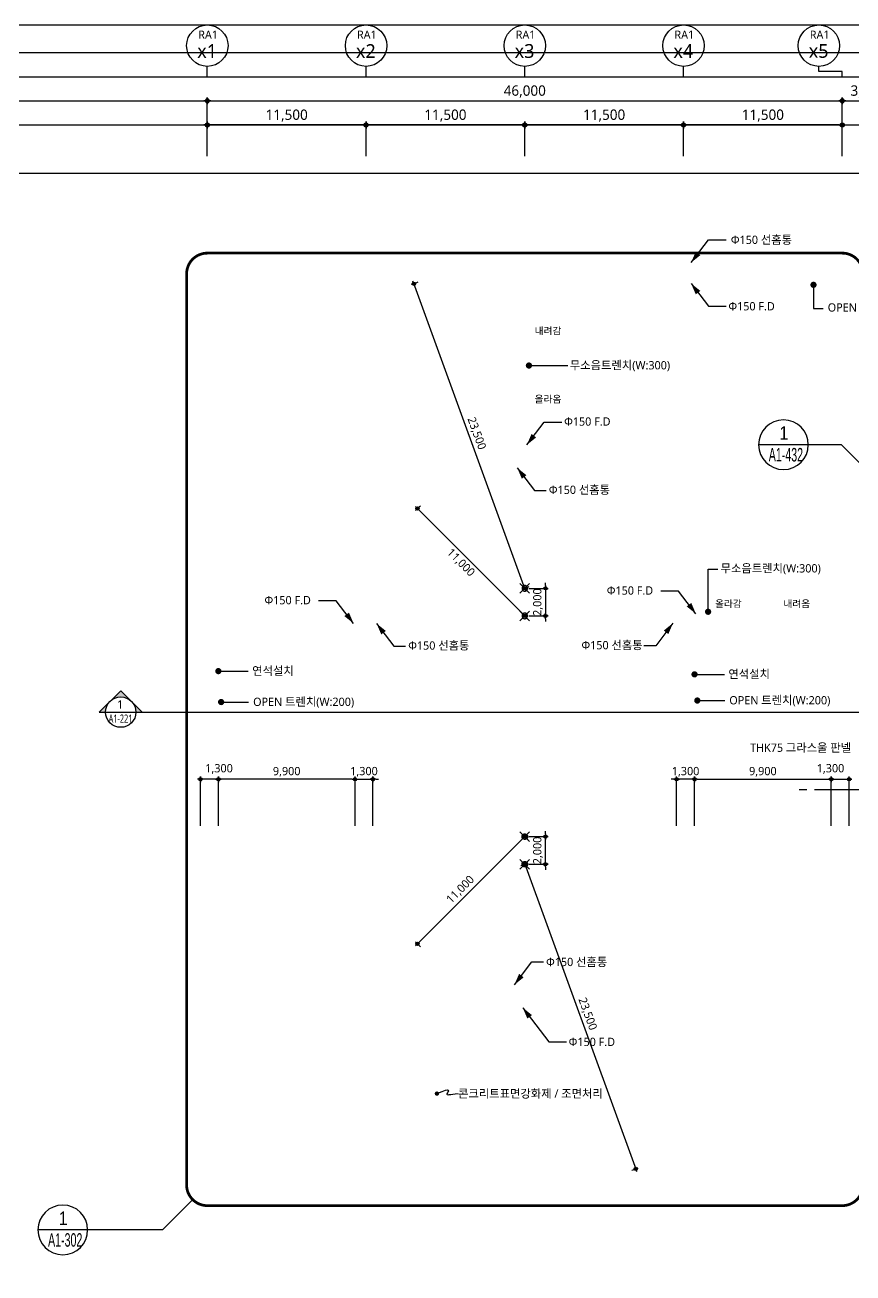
# Model space of a CAD drawing. Header units: millimetres. Extents: x 45782458 to 46215946, y 191740 to 1509539.
# Drawn here: x 45835061 to 45895054, y 382966 to 473440 of the extents above; entities that cross this region are included whole.
import ezdxf
from ezdxf.enums import TextEntityAlignment as Align

# ---------------------------------------------------------------- set-up
doc = ezdxf.new("R2010")
doc.units = ezdxf.units.MM
doc.header["$LTSCALE"] = 1000
doc.header["$MEASUREMENT"] = 0
doc.header["$PDSIZE"] = -10
doc.linetypes.add('HID', pattern=[2.5, 1.5, -1])
doc.linetypes.add('SYM$0$DASHDOT', pattern=[1, 0.5, -0.25, 0, -0.25])
doc.layers.get('0').update_dxf_attribs({"linetype": 'CONTINUOUS'})
doc.layers.get('Defpoints').update_dxf_attribs({"color": 171, "linetype": 'CONTINUOUS'})
for name, color, linetype in [('DIM', 7, 'CONTINUOUS'), ('LED', 7, 'CONTINUOUS'), ('NDIM', 7, 'CONTINUOUS'), ('SYM', 7, 'CONTINUOUS'), ('SYM(AXIS)', 7, 'CONTINUOUS'), ('SYM(STAIR)', 251, 'CONTINUOUS'), ('TEXT(AXIS)', 2, 'CONTINUOUS'), ('TEXT(MIN)', 7, 'CONTINUOUS'), ('TEXT(노트)', 7, 'CONTINUOUS'), ('구간정리', 6, 'CONTINUOUS'), ('구간정리-TEXT', 3, 'CONTINUOUS')]:
    doc.layers.add(name, color=color, linetype=linetype)
doc.styles.add('CGS', font='cgse', dxfattribs={"bigfont": 'cgs'})
doc.styles.add('SYM$0$ARIAL', font='arial.ttf')
doc.styles.add('SYM$0$돋움', font='', dxfattribs={"width": 0.9})
doc.styles.add('TE', font='malgun_0.ttf')
doc.styles.add('궁서체', font='')
doc.styles.add('나눔바른고딕', font='NanumBarunGothic.ttf')
doc.styles.get('SYM$0$돋움').set_extended_font_data('Dotum')
doc.styles.get('궁서체').set_extended_font_data('GungsuhChe')
doc.dimstyles.new('BA', dxfattribs={"dimscale": 500, "dimtxt": 3, "dimasz": 1, "dimexe": 1, "dimexo": 5, "dimgap": 0.9, "dimtad": 1, "dimdec": 0, "dimdsep": 46, "dimlunit": 6, "dimtxsty": 'TE', "dimblk": 'DDD', "dimcen": 2.5, "dimclrd": 256, "dimclre": 256, "dimclrt": 3, "dimazin": 2, "dimtfac": 1, "dimtdec": 0, "dimtix": 1, "dimtmove": 2, "dimatfit": 3, "dimldrblk": 'DDD', "dimfxl": 1, "dimtolj": 1, "dimtzin": 0, "dimarcsym": 2})
doc.dimstyles.new('CPDIM1', dxfattribs={"dimtxt": 3, "dimasz": 2.5, "dimexe": 1.25, "dimexo": 5, "dimgap": 1.5, "dimtad": 1, "dimdec": 0, "dimzin": 1, "dimdsep": 46, "dimlunit": 6, "dimtxsty": '궁서체', "dimblk1": 'Z_DOT', "dimblk2": 'Z_DOT', "dimsah": 1, "dimcen": 2.5, "dimadec": 0, "dimazin": 0, "dimtfac": 1, "dimtdec": 0, "dimtix": 1, "dimtmove": 2, "dimatfit": 3, "dimldrblk": 'Z_DOT', "dimfxl": 1, "dimtolj": 1, "dimtzin": 1, "dimarcsym": 0})

# ---------------------------------------------------------------- blocks, each defined once
blk = doc.blocks.new('DDD')
at = {"layer": 'DIM', "color": 0}
for p, q in [((-1, 0), (1, 0)), ((0, -1), (0, 1))]:
    blk.add_line(p, q, dxfattribs=at)
for radius in [0.6, 0.3]:
    blk.add_circle((0, 0), radius, dxfattribs=at)
blk = doc.blocks.new('*D259')
at = {"layer": 'Defpoints', "color": 0, "ltscale": 0.4, "transparency": 16777216}
for p in [(45882772, 466190), (45882772, 462690), (45894272, 462690)]:
    blk.add_point(p, dxfattribs=at)
at = {"layer": 'NDIM', "lineweight": -2, "ltscale": 0.4, "transparency": 16777216}
for p, q in [((45882772, 463940), (45882772, 466440)), ((45894022, 466190), (45883022, 466190)), ((45894272, 463940), (45894272, 466440))]:
    blk.add_line(p, q, dxfattribs=at)
at = {"layer": 'NDIM', "lineweight": -2, "ltscale": 0.4, "transparency": 16777216, "xscale": 250, "yscale": 250, "zscale": 250, "rotation": 180}
blk.add_blockref('DDD', (45882772, 466190), dxfattribs=at)
at = {"layer": 'NDIM', "lineweight": -2, "ltscale": 0.4, "transparency": 16777216, "xscale": 250, "yscale": 250, "zscale": 250}
blk.add_blockref('DDD', (45894272, 466190), dxfattribs=at)
at = {"layer": 'NDIM', "color": 3, "ltscale": 0.4, "transparency": 16777216, "insert": (45888522, 466868), "char_height": 750, "attachment_point": 5, "style": 'TE'}
blk.add_mtext('\\A1;11,500', dxfattribs=at)
blk = doc.blocks.new('*D260')
at = {"layer": 'Defpoints', "color": 0, "ltscale": 0.4, "transparency": 16777216}
for p in [(45871272, 466190), (45871272, 462690), (45882772, 462690)]:
    blk.add_point(p, dxfattribs=at)
at = {"layer": 'NDIM', "lineweight": -2, "ltscale": 0.4, "transparency": 16777216}
for p, q in [((45871272, 463940), (45871272, 466440)), ((45882522, 466190), (45871522, 466190)), ((45882772, 463940), (45882772, 466440))]:
    blk.add_line(p, q, dxfattribs=at)
at = {"layer": 'NDIM', "lineweight": -2, "ltscale": 0.4, "transparency": 16777216, "xscale": 250, "yscale": 250, "zscale": 250, "rotation": 180}
blk.add_blockref('DDD', (45871272, 466190), dxfattribs=at)
at = {"layer": 'NDIM', "lineweight": -2, "ltscale": 0.4, "transparency": 16777216, "xscale": 250, "yscale": 250, "zscale": 250}
blk.add_blockref('DDD', (45882772, 466190), dxfattribs=at)
at = {"layer": 'NDIM', "color": 3, "ltscale": 0.4, "transparency": 16777216, "insert": (45877022, 466868), "char_height": 750, "attachment_point": 5, "style": 'TE'}
blk.add_mtext('\\A1;11,500', dxfattribs=at)
blk = doc.blocks.new('*D261')
at = {"layer": 'Defpoints', "color": 0, "ltscale": 0.4, "transparency": 16777216}
for p in [(45859772, 466190), (45859772, 462690), (45871272, 462690)]:
    blk.add_point(p, dxfattribs=at)
at = {"layer": 'NDIM', "lineweight": -2, "ltscale": 0.4, "transparency": 16777216}
for p, q in [((45859772, 463940), (45859772, 466440)), ((45871022, 466190), (45860022, 466190)), ((45871272, 463940), (45871272, 466440))]:
    blk.add_line(p, q, dxfattribs=at)
at = {"layer": 'NDIM', "lineweight": -2, "ltscale": 0.4, "transparency": 16777216, "xscale": 250, "yscale": 250, "zscale": 250, "rotation": 180}
blk.add_blockref('DDD', (45859772, 466190), dxfattribs=at)
at = {"layer": 'NDIM', "lineweight": -2, "ltscale": 0.4, "transparency": 16777216, "xscale": 250, "yscale": 250, "zscale": 250}
blk.add_blockref('DDD', (45871272, 466190), dxfattribs=at)
at = {"layer": 'NDIM', "color": 3, "ltscale": 0.4, "transparency": 16777216, "insert": (45865522, 466868), "char_height": 750, "attachment_point": 5, "style": 'TE'}
blk.add_mtext('\\A1;11,500', dxfattribs=at)
blk = doc.blocks.new('*D262')
at = {"layer": 'Defpoints', "color": 0, "ltscale": 0.4, "transparency": 16777216}
for p in [(45848272, 466190), (45848272, 462690), (45859772, 462690)]:
    blk.add_point(p, dxfattribs=at)
at = {"layer": 'NDIM', "lineweight": -2, "ltscale": 0.4, "transparency": 16777216}
for p, q in [((45848272, 463940), (45848272, 466440)), ((45859522, 466190), (45848522, 466190)), ((45859772, 463940), (45859772, 466440))]:
    blk.add_line(p, q, dxfattribs=at)
at = {"layer": 'NDIM', "lineweight": -2, "ltscale": 0.4, "transparency": 16777216, "xscale": 250, "yscale": 250, "zscale": 250, "rotation": 180}
blk.add_blockref('DDD', (45848272, 466190), dxfattribs=at)
at = {"layer": 'NDIM', "lineweight": -2, "ltscale": 0.4, "transparency": 16777216, "xscale": 250, "yscale": 250, "zscale": 250}
blk.add_blockref('DDD', (45859772, 466190), dxfattribs=at)
at = {"layer": 'NDIM', "color": 3, "ltscale": 0.4, "transparency": 16777216, "insert": (45854022, 466868), "char_height": 750, "attachment_point": 5, "style": 'TE'}
blk.add_mtext('\\A1;11,500', dxfattribs=at)
blk = doc.blocks.new('*D263')
at = {"layer": 'Defpoints', "color": 0, "ltscale": 0.4, "transparency": 16777216}
for p in [(45894272, 467940), (45848272, 462690), (45894272, 462690)]:
    blk.add_point(p, dxfattribs=at)
at = {"layer": 'NDIM', "lineweight": -2, "ltscale": 0.4, "transparency": 16777216}
for p, q in [((45848272, 463940), (45848272, 468190)), ((45848522, 467940), (45894022, 467940)), ((45894272, 463940), (45894272, 468190))]:
    blk.add_line(p, q, dxfattribs=at)
at = {"layer": 'NDIM', "lineweight": -2, "ltscale": 0.4, "transparency": 16777216, "xscale": 250, "yscale": 250, "zscale": 250, "rotation": 180}
blk.add_blockref('DDD', (45848272, 467940), dxfattribs=at)
at = {"layer": 'NDIM', "lineweight": -2, "ltscale": 0.4, "transparency": 16777216, "xscale": 250, "yscale": 250, "zscale": 250}
blk.add_blockref('DDD', (45894272, 467940), dxfattribs=at)
at = {"layer": 'NDIM', "color": 3, "ltscale": 0.4, "transparency": 16777216, "insert": (45871272, 468616), "char_height": 750, "attachment_point": 5, "style": 'TE'}
blk.add_mtext('\\A1;46,000', dxfattribs=at)
blk = doc.blocks.new('*D264')
at = {"layer": 'Defpoints', "color": 0, "ltscale": 0.4, "transparency": 16777216}
for p in [(45897972, 467940), (45894272, 462690), (45897972, 462690)]:
    blk.add_point(p, dxfattribs=at)
at = {"layer": 'NDIM', "lineweight": -2, "ltscale": 0.4, "transparency": 16777216}
for p, q in [((45894272, 463940), (45894272, 468190)), ((45894522, 467940), (45897722, 467940)), ((45897972, 463940), (45897972, 468190))]:
    blk.add_line(p, q, dxfattribs=at)
at = {"layer": 'NDIM', "lineweight": -2, "ltscale": 0.4, "transparency": 16777216, "xscale": 250, "yscale": 250, "zscale": 250, "rotation": 180}
blk.add_blockref('DDD', (45894272, 467940), dxfattribs=at)
at = {"layer": 'NDIM', "lineweight": -2, "ltscale": 0.4, "transparency": 16777216, "xscale": 250, "yscale": 250, "zscale": 250}
blk.add_blockref('DDD', (45897972, 467940), dxfattribs=at)
at = {"layer": 'NDIM', "color": 3, "ltscale": 0.4, "transparency": 16777216, "insert": (45896122, 468616), "char_height": 750, "attachment_point": 5, "style": 'TE'}
blk.add_mtext('\\A1;3,700', dxfattribs=at)
blk = doc.blocks.new('A$C2F20087E')
at = {"layer": 'SYM(AXIS)'}
blk.add_line((600, 0), (600, 300), dxfattribs=at)
blk.add_circle((600, 900), 600, dxfattribs=at)
blk = doc.blocks.new('Z_DOT')
at = {"layer": 'DIM', "color": 0}
for p, q in [((-1, 0), (1, 0)), ((0, -1), (0, 1))]:
    blk.add_line(p, q, dxfattribs=at)
for radius in [0.5, 0.25]:
    blk.add_circle((0, 0), radius, dxfattribs=at)
blk = doc.blocks.new('A$C3FE61B3A')
at = {"layer": 'SYM(STAIR)', "color": 2, "linetype": 'HID'}
for points in [[(0, 707), (707, 0)], [(0, 0), (707, 707)]]:
    blk.add_lwpolyline(points, dxfattribs=at)
blk.add_circle((354, 354), 200, dxfattribs=at)
blk = doc.blocks.new('*D1147')
at = {"layer": 'Defpoints', "color": 0, "ltscale": 0.4, "transparency": 16777216}
for p in [(45871272, 414601), (45863494, 406823), (45863494, 406823)]:
    blk.add_point(p, dxfattribs=at)
at = {"layer": 'NDIM', "lineweight": -2, "ltscale": 0.4, "transparency": 16777216}
for p, q in [((45871131, 414460), (45863636, 406965)), ((45871484, 414389), (45871414, 414460)), ((45863706, 406611), (45863636, 406682))]:
    blk.add_line(p, q, dxfattribs=at)
at = {"layer": 'NDIM', "lineweight": -2, "ltscale": 0.4, "transparency": 16777216, "xscale": 200, "yscale": 200, "zscale": 200}
for p, rotation in [((45871272, 414601), 44.99998819458615), ((45863494, 406823), 224.9999881945861)]:
    blk.add_blockref('DDD', p, dxfattribs=dict(at, rotation=rotation))
at = {"layer": 'NDIM', "color": 3, "ltscale": 0.4, "transparency": 16777216, "insert": (45866622, 410749), "char_height": 600, "attachment_point": 5, "rotation": 44.99999, "style": 'TE'}
blk.add_mtext('\\A1;11,000', dxfattribs=at)
blk = doc.blocks.new('*D1148')
at = {"layer": 'Defpoints', "color": 0, "ltscale": 0.4, "transparency": 16777216}
for p in [(45871272, 414601), (45872772, 414601), (45871272, 412601)]:
    blk.add_point(p, dxfattribs=at)
at = {"layer": 'NDIM', "lineweight": -2, "ltscale": 0.4, "transparency": 16777216}
for p, q in [((45871572, 414601), (45872972, 414601)), ((45872772, 414801), (45872772, 415001)), ((45872772, 412601), (45872772, 414601)), ((45871572, 412601), (45872972, 412601)), ((45872772, 412401), (45872772, 412201))]:
    blk.add_line(p, q, dxfattribs=at)
at = {"layer": 'NDIM', "lineweight": -2, "ltscale": 0.4, "transparency": 16777216, "xscale": 200, "yscale": 200, "zscale": 200}
for p, rotation in [((45872772, 414601), 270), ((45872772, 412601), 90)]:
    blk.add_blockref('DDD', p, dxfattribs=dict(at, rotation=rotation))
at = {"layer": 'NDIM', "color": 3, "ltscale": 0.4, "transparency": 16777216, "insert": (45872232, 413601), "char_height": 600, "attachment_point": 5, "rotation": 90, "style": 'TE'}
blk.add_mtext('\\A1;2,000', dxfattribs=at)
blk = doc.blocks.new('*D1149')
at = {"layer": 'Defpoints', "color": 0, "ltscale": 0.4, "transparency": 16777216}
for p in [(45871272, 412601), (45879310, 390519), (45879310, 390519)]:
    blk.add_point(p, dxfattribs=at)
at = {"layer": 'NDIM', "lineweight": -2, "ltscale": 0.4, "transparency": 16777216}
for p, q in [((45870990, 412499), (45871084, 412533)), ((45871341, 412413), (45879241, 390706)), ((45879028, 390416), (45879122, 390450))]:
    blk.add_line(p, q, dxfattribs=at)
at = {"layer": 'NDIM', "lineweight": -2, "ltscale": 0.4, "transparency": 16777216, "xscale": 200, "yscale": 200, "zscale": 200}
for p, rotation in [((45871272, 412601), 109.9999475570567), ((45879310, 390519), 289.9999475570568)]:
    blk.add_blockref('DDD', p, dxfattribs=dict(at, rotation=rotation))
at = {"layer": 'NDIM', "color": 3, "ltscale": 0.4, "transparency": 16777216, "insert": (45875799, 401745), "char_height": 600, "attachment_point": 5, "rotation": 289.99995, "style": 'TE'}
blk.add_mtext('\\A1;23,500', dxfattribs=at)
blk = doc.blocks.new('*D1150')
at = {"layer": 'Defpoints', "color": 0, "ltscale": 0.4, "transparency": 16777216}
for p in [(45863494, 438380), (45863494, 438380), (45871272, 430601)]:
    blk.add_point(p, dxfattribs=at)
at = {"layer": 'NDIM', "lineweight": -2, "ltscale": 0.4, "transparency": 16777216}
for p, q in [((45863706, 438592), (45863636, 438521)), ((45871131, 430743), (45863636, 438238)), ((45871484, 430813), (45871414, 430743))]:
    blk.add_line(p, q, dxfattribs=at)
at = {"layer": 'NDIM', "lineweight": -2, "ltscale": 0.4, "transparency": 16777216, "xscale": 200, "yscale": 200, "zscale": 200}
for p, rotation in [((45863494, 438380), 135.0000118054139), ((45871272, 430601), 315.0000118054139)]:
    blk.add_blockref('DDD', p, dxfattribs=dict(at, rotation=rotation))
at = {"layer": 'NDIM', "color": 3, "ltscale": 0.4, "transparency": 16777216, "insert": (45866622, 434453), "char_height": 600, "attachment_point": 5, "rotation": 315.00001, "style": 'TE'}
blk.add_mtext('\\A1;11,000', dxfattribs=at)
blk = doc.blocks.new('*D1151')
at = {"layer": 'Defpoints', "color": 0, "ltscale": 0.4, "transparency": 16777216}
for p in [(45871272, 432601), (45871272, 430601), (45872772, 430601)]:
    blk.add_point(p, dxfattribs=at)
at = {"layer": 'NDIM', "lineweight": -2, "ltscale": 0.4, "transparency": 16777216}
for p, q in [((45871572, 432601), (45872972, 432601)), ((45872772, 432801), (45872772, 433001)), ((45872772, 432601), (45872772, 430601)), ((45871572, 430601), (45872972, 430601)), ((45872772, 430401), (45872772, 430201))]:
    blk.add_line(p, q, dxfattribs=at)
at = {"layer": 'NDIM', "lineweight": -2, "ltscale": 0.4, "transparency": 16777216, "xscale": 200, "yscale": 200, "zscale": 200}
for p, rotation in [((45872772, 432601), 270), ((45872772, 430601), 90)]:
    blk.add_blockref('DDD', p, dxfattribs=dict(at, rotation=rotation))
at = {"layer": 'NDIM', "color": 3, "ltscale": 0.4, "transparency": 16777216, "insert": (45872232, 431601), "char_height": 600, "attachment_point": 5, "rotation": 90, "style": 'TE'}
blk.add_mtext('\\A1;2,000', dxfattribs=at)
blk = doc.blocks.new('*D1152')
at = {"layer": 'Defpoints', "color": 0, "ltscale": 0.4, "transparency": 16777216}
for p in [(45863235, 454684), (45863235, 454684), (45871272, 432601)]:
    blk.add_point(p, dxfattribs=at)
at = {"layer": 'NDIM', "lineweight": -2, "ltscale": 0.4, "transparency": 16777216}
for p, q in [((45871204, 432789), (45863303, 454496)), ((45863517, 454787), (45863423, 454753)), ((45871554, 432704), (45871460, 432670))]:
    blk.add_line(p, q, dxfattribs=at)
at = {"layer": 'NDIM', "lineweight": -2, "ltscale": 0.4, "transparency": 16777216, "xscale": 200, "yscale": 200, "zscale": 200}
for p, rotation in [((45863235, 454684), 109.9999475570567), ((45871272, 432601), 289.9999475570568)]:
    blk.add_blockref('DDD', p, dxfattribs=dict(at, rotation=rotation))
at = {"layer": 'NDIM', "color": 3, "ltscale": 0.4, "transparency": 16777216, "insert": (45867761, 443827), "char_height": 600, "attachment_point": 5, "rotation": 289.99995, "style": 'TE'}
blk.add_mtext('\\A1;23,500', dxfattribs=at)
blk = doc.blocks.new('*D1153')
at = {"layer": 'Defpoints', "color": 0, "ltscale": 0.4, "transparency": 16777216}
for p in [(45893472, 418758), (45883572, 415091), (45893472, 415091)]:
    blk.add_point(p, dxfattribs=at)
at = {"layer": 'NDIM', "lineweight": -2, "ltscale": 0.4, "transparency": 16777216}
for p, q in [((45883572, 415391), (45883572, 418958)), ((45893472, 415391), (45893472, 418958)), ((45883772, 418758), (45893272, 418758))]:
    blk.add_line(p, q, dxfattribs=at)
at = {"layer": 'NDIM', "lineweight": -2, "ltscale": 0.4, "transparency": 16777216, "xscale": 200, "yscale": 200, "zscale": 200, "rotation": 180}
blk.add_blockref('DDD', (45883572, 418758), dxfattribs=at)
at = {"layer": 'NDIM', "lineweight": -2, "ltscale": 0.4, "transparency": 16777216, "xscale": 200, "yscale": 200, "zscale": 200}
blk.add_blockref('DDD', (45893472, 418758), dxfattribs=at)
at = {"layer": 'NDIM', "color": 3, "ltscale": 0.4, "transparency": 16777216, "insert": (45888522, 419298), "char_height": 600, "attachment_point": 5, "style": 'TE'}
blk.add_mtext('\\A1;9,900', dxfattribs=at)
blk = doc.blocks.new('*D1154')
at = {"layer": 'Defpoints', "color": 0, "ltscale": 0.4, "transparency": 16777216}
for p in [(45882272, 418758), (45882272, 415091), (45883572, 415091)]:
    blk.add_point(p, dxfattribs=at)
at = {"layer": 'NDIM', "lineweight": -2, "ltscale": 0.4, "transparency": 16777216}
for p, q in [((45882272, 415391), (45882272, 418958)), ((45883572, 415391), (45883572, 418958)), ((45882072, 418758), (45881872, 418758)), ((45883572, 418758), (45882272, 418758)), ((45883772, 418758), (45883972, 418758))]:
    blk.add_line(p, q, dxfattribs=at)
at = {"layer": 'NDIM', "lineweight": -2, "ltscale": 0.4, "transparency": 16777216, "xscale": 200, "yscale": 200, "zscale": 200}
blk.add_blockref('DDD', (45882272, 418758), dxfattribs=at)
at = {"layer": 'NDIM', "lineweight": -2, "ltscale": 0.4, "transparency": 16777216, "xscale": 200, "yscale": 200, "zscale": 200, "rotation": 180}
blk.add_blockref('DDD', (45883572, 418758), dxfattribs=at)
at = {"layer": 'NDIM', "color": 3, "ltscale": 0.4, "transparency": 16777216, "insert": (45882922, 419300), "char_height": 600, "attachment_point": 5, "style": 'TE'}
blk.add_mtext('\\A1;1,300', dxfattribs=at)
blk = doc.blocks.new('*D1155')
at = {"layer": 'Defpoints', "color": 0, "ltscale": 0.4, "transparency": 16777216}
for p in [(45894772, 418758), (45893472, 415091), (45894772, 415091)]:
    blk.add_point(p, dxfattribs=at)
at = {"layer": 'NDIM', "lineweight": -2, "ltscale": 0.4, "transparency": 16777216}
for p, q in [((45893472, 415391), (45893472, 418958)), ((45894772, 415391), (45894772, 418958)), ((45893672, 418758), (45894572, 418758))]:
    blk.add_line(p, q, dxfattribs=at)
at = {"layer": 'NDIM', "lineweight": -2, "ltscale": 0.4, "transparency": 16777216, "xscale": 200, "yscale": 200, "zscale": 200, "rotation": 180}
blk.add_blockref('DDD', (45893472, 418758), dxfattribs=at)
at = {"layer": 'NDIM', "lineweight": -2, "ltscale": 0.4, "transparency": 16777216, "xscale": 200, "yscale": 200, "zscale": 200}
blk.add_blockref('DDD', (45894772, 418758), dxfattribs=at)
at = {"layer": 'NDIM', "color": 3, "ltscale": 0.4, "transparency": 16777216, "insert": (45893422, 419508), "char_height": 600, "attachment_point": 5, "style": 'TE'}
blk.add_mtext('\\A1;1,300', dxfattribs=at)
blk = doc.blocks.new('*D1144')
at = {"layer": 'Defpoints', "color": 0, "ltscale": 0.4, "transparency": 16777216}
for p in [(45849072, 418758), (45849072, 415091), (45858972, 415091)]:
    blk.add_point(p, dxfattribs=at)
at = {"layer": 'NDIM', "lineweight": -2, "ltscale": 0.4, "transparency": 16777216}
for p, q in [((45849072, 415391), (45849072, 418958)), ((45858972, 415391), (45858972, 418958)), ((45858772, 418758), (45849272, 418758))]:
    blk.add_line(p, q, dxfattribs=at)
at = {"layer": 'NDIM', "lineweight": -2, "ltscale": 0.4, "transparency": 16777216, "xscale": 200, "yscale": 200, "zscale": 200, "rotation": 180}
blk.add_blockref('DDD', (45849072, 418758), dxfattribs=at)
at = {"layer": 'NDIM', "lineweight": -2, "ltscale": 0.4, "transparency": 16777216, "xscale": 200, "yscale": 200, "zscale": 200}
blk.add_blockref('DDD', (45858972, 418758), dxfattribs=at)
at = {"layer": 'NDIM', "color": 3, "ltscale": 0.4, "transparency": 16777216, "insert": (45854022, 419298), "char_height": 600, "attachment_point": 5, "style": 'TE'}
blk.add_mtext('\\A1;9,900', dxfattribs=at)
blk = doc.blocks.new('*D1145')
at = {"layer": 'Defpoints', "color": 0, "ltscale": 0.4, "transparency": 16777216}
for p in [(45860272, 418758), (45858972, 415091), (45860272, 415091)]:
    blk.add_point(p, dxfattribs=at)
at = {"layer": 'NDIM', "lineweight": -2, "ltscale": 0.4, "transparency": 16777216}
for p, q in [((45858972, 415391), (45858972, 418958)), ((45860272, 415391), (45860272, 418958)), ((45858772, 418758), (45858572, 418758)), ((45858972, 418758), (45860272, 418758)), ((45860472, 418758), (45860672, 418758))]:
    blk.add_line(p, q, dxfattribs=at)
at = {"layer": 'NDIM', "lineweight": -2, "ltscale": 0.4, "transparency": 16777216, "xscale": 200, "yscale": 200, "zscale": 200}
blk.add_blockref('DDD', (45858972, 418758), dxfattribs=at)
at = {"layer": 'NDIM', "lineweight": -2, "ltscale": 0.4, "transparency": 16777216, "xscale": 200, "yscale": 200, "zscale": 200, "rotation": 180}
blk.add_blockref('DDD', (45860272, 418758), dxfattribs=at)
at = {"layer": 'NDIM', "color": 3, "ltscale": 0.4, "transparency": 16777216, "insert": (45859622, 419300), "char_height": 600, "attachment_point": 5, "style": 'TE'}
blk.add_mtext('\\A1;1,300', dxfattribs=at)
blk = doc.blocks.new('*D1146')
at = {"layer": 'Defpoints', "color": 0, "ltscale": 0.4, "transparency": 16777216}
for p in [(45847772, 418758), (45847772, 415091), (45849072, 415091)]:
    blk.add_point(p, dxfattribs=at)
at = {"layer": 'NDIM', "lineweight": -2, "ltscale": 0.4, "transparency": 16777216}
for p, q in [((45847772, 415391), (45847772, 418958)), ((45849072, 415391), (45849072, 418958)), ((45848872, 418758), (45847972, 418758))]:
    blk.add_line(p, q, dxfattribs=at)
at = {"layer": 'NDIM', "lineweight": -2, "ltscale": 0.4, "transparency": 16777216, "xscale": 200, "yscale": 200, "zscale": 200, "rotation": 180}
blk.add_blockref('DDD', (45847772, 418758), dxfattribs=at)
at = {"layer": 'NDIM', "lineweight": -2, "ltscale": 0.4, "transparency": 16777216, "xscale": 200, "yscale": 200, "zscale": 200}
blk.add_blockref('DDD', (45849072, 418758), dxfattribs=at)
at = {"layer": 'NDIM', "color": 3, "ltscale": 0.4, "transparency": 16777216, "insert": (45849122, 419508), "char_height": 600, "attachment_point": 5, "style": 'TE'}
blk.add_mtext('\\A1;1,300', dxfattribs=at)
blk = doc.blocks.new('SYM$0$det-tar-wi')
at = {"layer": '구간정리', "ltscale": 0.2}
blk.add_line((0, 0), (11, 0), dxfattribs=at)
blk.add_circle((5.5, 0), 5.5, dxfattribs=at)
at = {"layer": '구간정리-TEXT', "color": 3, "style": 'SYM$0$ARIAL'}
blk.add_attdef('2', text='', height=3, dxfattribs=at).set_placement((5.5, 2.58), align=Align.MIDDLE_CENTER)
at = {"layer": '구간정리-TEXT', "color": 3, "style": 'SYM$0$ARIAL', "width": 0.6}
blk.add_attdef('A1.00', text='', height=3, dxfattribs=at).set_placement((5.57, -2.22), align=Align.MIDDLE_CENTER)

msp = doc.modelspace()

# ---------------------------------------------------------------- hatches: boundary and pattern name
at = {"layer": 'SYM'}
h = msp.add_hatch(color=256, dxfattribs=at)
h.paths.add_polyline_path([(45841998.8, 425182), (45841221, 424404.2, -0.4142136), (45842776.6, 424404.2)])
h.paths.add_polyline_path([(45841221, 424404.2), (45840443.1, 423626.3), (45840898.8, 423626.3, -0.1989124)])
h.paths.add_polyline_path([(45842776.6, 424404.2, -0.1989124), (45843098.8, 423626.3), (45843554.4, 423626.3)])

# ---------------------------------------------------------------- linework, layer by layer
msp.add_line((45840898.8, 423626.3), (45843098.8, 423626.3))
at = {"layer": 'Defpoints'}
msp.add_line((45853593.1, 423626.3), (45966972.3, 423626.3), dxfattribs=at)
for points in [[(45977722.3, 335740.2), (45801022.3, 335740.2), (45801022.3, 473440.2), (45977722.3, 473440.2)], [(45975722.3, 337740.2), (45803022.3, 337740.2), (45803022.3, 471440.2), (45975722.3, 471440.2)], [(45973972.3, 339490.2), (45804772.3, 339490.2), (45804772.3, 469690.2), (45973972.3, 469690.2)], [(45972222.3, 341240.2), (45806522.3, 341240.2), (45806522.3, 467940.2), (45972222.3, 467940.2)], [(45970472.3, 342990.2), (45808272.3, 342990.2), (45808272.3, 466190.2), (45970472.3, 466190.2)], [(45966972.3, 346490.2), (45811772.3, 346490.2), (45811772.3, 462690.2), (45966972.3, 462690.2)], [(45966972.3, 346490.2), (45824022.3, 346490.2), (45824022.3, 462690.2), (45966972.3, 462690.2)]]:
    msp.add_lwpolyline(points, close=True, dxfattribs=at)
at = {"layer": 'LED'}
for points in [[(45883322.3, 456213.8), (45884577, 457866.5), (45885864.9, 457866.5)], [(45883322.3, 454701.3), (45884577, 453048.6), (45885864.9, 453048.6)], [(45871422.3, 443000.4), (45872677, 444653.1), (45873964.9, 444653.1)], [(45870722.3, 441337.9), (45871977, 439685.2), (45872825.1, 439685.2)], [(45858872.3, 430051.4), (45857617.6, 431704.1), (45856329.7, 431704.1)], [(45883672.3, 430751.3), (45882417.6, 432404), (45881129.7, 432404)], [(45860534.8, 430051.4), (45861789.5, 428398.7), (45862637.6, 428398.7)], [(45882009.8, 430076.3), (45880755.1, 428423.6), (45879907, 428423.6)], [(45870522.3, 403864.8), (45871777, 405517.5), (45872625.1, 405517.5)], [(45871122.3, 402202.3), (45873004.3, 399723.2), (45874292.3, 399723.2)], [(45864906.5, 395972.7), (45865278.4, 396127.8), (45865525, 396211.4), (45865668.6, 396237.1), (45865731.8, 396218.3), (45865737.2, 396168.5), (45865707.3, 396101.1), (45865664.6, 396029.7), (45865631.7, 395967.6), (45865627.1, 395925.5), (45865654.1, 395902.7), (45865711.9, 395895.7), (45865799.8, 395900.9), (45865917.1, 395914.7), (45866063, 395933.7), (45866236.7, 395954.2), (45866437.7, 395972.7)]]:
    msp.add_lwpolyline(points, dxfattribs=at)
at = {"layer": 'LED', "const_width": 156.2}
msp.add_lwpolyline([(45864906.5, 396050.8, -1), (45864906.5, 395894.6, -1)], format="xyb", close=True, dxfattribs=at)
at = {"layer": 'LED'}
for points in [[(45883322.3, 456213.8), (45883992.1, 456751.6), (45883660.3, 457003.5)], [(45883322.3, 454701.3), (45883992.1, 454163.6), (45883660.3, 453911.6)], [(45871422.3, 443000.4), (45872092.1, 443538.2), (45871760.3, 443790.1)], [(45870722.3, 441337.9), (45871392.1, 440800.2), (45871060.3, 440548.2)], [(45858872.3, 430051.4), (45858202.5, 430589.1), (45858534.4, 430841.1)], [(45883672.3, 430751.3), (45883002.5, 431289.1), (45883334.4, 431541)], [(45860534.8, 430051.4), (45861204.6, 429513.6), (45860872.8, 429261.6)], [(45882009.8, 430076.3), (45881340, 429538.6), (45881671.9, 429286.6)], [(45870522.3, 403864.8), (45871192.1, 404402.5), (45870860.3, 404654.5)], [(45871122.3, 402202.3), (45871792.1, 401664.5), (45871460.3, 401412.6)]]:
    msp.add_solid(points, dxfattribs=at)
at = {"layer": 'SYM'}
for p, q in [((45840443.1, 423626.3), (45841998.8, 425182)), ((45843554.4, 423626.3), (45841998.8, 425182)), ((45840443.1, 423626.3), (45840898.8, 423626.3)), ((45843098.8, 423626.3), (45853593.1, 423626.3)), ((45854143.1, 423626.3), (45854693.1, 423626.3)), ((45891708.5, 417995), (45891158.5, 417995)), ((45901446.9, 417995), (45892258.5, 417995))]:
    msp.add_line(p, q, dxfattribs=at)
msp.add_circle((45841998.8, 423626.3), 1100, dxfattribs=at)
at = {"layer": 'SYM(AXIS)'}
msp.add_lwpolyline([(45894272.3, 469690.2), (45894272.3, 470065.2), (45892579, 470065.2), (45892579, 470440.2)], dxfattribs=at)
msp.add_circle((45892579, 471940.2), 1500, dxfattribs=at)
at = {"layer": '구간정리', "linetype": 'SYM$0$DASHDOT', "ltscale": 2, "const_width": 200}
msp.add_lwpolyline([(45894272.3, 387851.3), (45848272.3, 387851.3, -0.4142136), (45846772.3, 389351.3), (45846772.3, 455401.3, -0.4142136), (45848272.3, 456901.3), (45894272.3, 456901.3, -0.4142136), (45895772.3, 455401.3), (45895772.3, 389351.3, -0.4142136)], format="xyb", close=True, dxfattribs=at)
at = {"layer": '구간정리', "ltscale": 0.2}
for points in [[(45896627.7, 440595.9), (45894209.8, 443013.8), (45891815.4, 443013.8)], [(45847211.7, 388290.7), (45845013.6, 386092.6), (45839601.5, 386092.6)]]:
    msp.add_lwpolyline(points, dxfattribs=at)

# ---------------------------------------------------------------- block references
at = {"xscale": 2.500000000000013, "yscale": 2.500000000000013, "zscale": 2.500000000000013}
for p in [(45846772.3, 469690.2), (45858272.3, 469690.2), (45869772.3, 469690.2), (45881272.3, 469690.2)]:
    msp.add_blockref('A$C2F20087E', p, dxfattribs=at)
at = {"xscale": -1, "rotation": 180}
for p in [(45870918.6, 432954.9), (45870918.7, 430954.9)]:
    msp.add_blockref('A$C3FE61B3A', p, dxfattribs=at)
for p in [(45870918.7, 414247.8), (45870918.6, 412247.8)]:
    msp.add_blockref('A$C3FE61B3A', p)
at = {"layer": '구간정리'}
ref = msp.add_blockref('SYM$0$det-tar-wi', (45891815.4, 443013.8), dxfattribs=dict(at, xscale=-327.2727272727273, yscale=327.2727272727273, zscale=327.2727272727273))
ref.add_attrib('A1.00', 'A1-432', dxfattribs={"layer": '구간정리-TEXT', "color": 3, "height": 981.82, "style": 'SYM$0$돋움', "width": 0.6}).set_placement((45890190, 442286.2), align=Align.MIDDLE_CENTER)
ref.add_attrib('2', '1', dxfattribs={"layer": '구간정리-TEXT', "color": 3, "height": 981.8, "style": 'SYM$0$돋움', "width": 0.9}).set_placement((45890042.9, 443859.3), align=Align.MIDDLE_CENTER)
ref = msp.add_blockref('SYM$0$det-tar-wi', (45839601.5, 386092.6), dxfattribs=dict(at, xscale=-327.2727272727273, yscale=327.2727272727273, zscale=327.2727272727273))
ref.add_attrib('A1.00', 'A1-302', dxfattribs={"layer": '구간정리-TEXT', "color": 3, "height": 981.82, "style": 'SYM$0$돋움', "width": 0.6}).set_placement((45837976.2, 385365), align=Align.MIDDLE_CENTER)
ref.add_attrib('2', '1', dxfattribs={"layer": '구간정리-TEXT', "color": 3, "height": 981.8, "style": 'SYM$0$돋움', "width": 0.9}).set_placement((45837829.1, 386938), align=Align.MIDDLE_CENTER)

# ---------------------------------------------------------------- texts
at = {"layer": 'TEXT(AXIS)', "style": '나눔바른고딕'}
for p in [(45848331.7, 472734.7), (45859831.7, 472734.7), (45871331.7, 472734.7), (45882831.7, 472734.7), (45892638.4, 472734.7)]:
    msp.add_text('RA1', height=600, dxfattribs=at).set_placement(p, align=Align.MIDDLE_CENTER)
for s, p in [('x1', (45848255.6, 471552.7)), ('x2', (45859755.6, 471552.7)), ('x3', (45871255.6, 471552.7)), ('x4', (45882755.6, 471552.7)), ('x5', (45892562.3, 471552.7))]:
    msp.add_text(s, height=1000, dxfattribs=at).set_placement(p, align=Align.MIDDLE)
at = {"layer": 'TEXT(MIN)', "style": '나눔바른고딕'}
for s, p in [('Φ150 선홈통', (45890634.1, 457866.5)), ('Φ150 선홈통', (45877447.6, 439743.5)), ('Φ150 선홈통', (45879811.5, 428481.9)), ('Φ150 선홈통', (45867260.1, 428456.9)), ('THK75 그라스울 판넬', (45894912.3, 421048.8, 0.5)), ('Φ150 선홈통', (45877247.6, 405517.5))]:
    msp.add_text(s, height=600, dxfattribs=at).set_placement(p, align=Align.MIDDLE_RIGHT)
for s, height, p in [('Φ150 F.D', 600, (45886026.3, 453048.6)), ('OPEN 트렌치(W:200)', 600, (45893221.8, 452964.1)), ('내려감', 500, (45871989.6, 451265)), ('무소음트렌치(W:300)', 600, (45874538.3, 448771.6)), ('올라옴', 500, (45871989.6, 446315)), ('Φ150 F.D', 600, (45874126.3, 444693.1)), ('무소음트렌치(W:300)', 600, (45885458.7, 434051.2)), ('Φ150 F.D', 600, (45877215.2, 432444)), ('Φ150 F.D', 600, (45852415.2, 431744)), ('올라감', 500, (45885061.1, 431483.5)), ('내려옴', 500, (45890011.1, 431483.5)), ('연석설치', 600, (45851522.7, 426620.2)), ('연석설치', 600, (45886022.7, 426385.8)), ('OPEN 트렌치(W:200)', 600, (45851591, 424376.8)), ('OPEN 트렌치(W:200)', 600, (45886091, 424487.8)), ('Φ150 F.D', 600, (45874453.7, 399723.2)), ('콘크리트표면강화제 / 조면처리', 600, (45866437.7, 395972.7))]:
    msp.add_text(s, height=height, dxfattribs=at).set_placement(p, align=Align.MIDDLE_LEFT)
at = {"layer": 'TEXT(노트)', "style": '나눔바른고딕'}
msp.add_text('1', height=600, dxfattribs=at).set_placement((45841733.5, 423883.5))
at = {"layer": 'TEXT(노트)', "style": '나눔바른고딕', "width": 0.6}
msp.add_text('A1-221', height=600, dxfattribs=at).set_placement((45841125.8, 422853.1))

# ---------------------------------------------------------------- dimensions: what is measured, and where the dimension line sits
at = {"layer": 'NDIM', "ltscale": 0.4}
for base, p1, p2, override, picture, middle in [((45894272.3, 467940.2), (45848272.3, 462690.2), (45894272.3, 462690.2), {"dimscale": 250}, '*D263', (45871272.3, 468615.6)), ((45897972.3, 467940.2), (45894272.3, 462690.2), (45897972.3, 462690.2), {"dimscale": 250}, '*D264', (45896122.3, 468615.6)), ((45848272.3, 466190.2), (45859772.3, 462690.2), (45848272.3, 462690.2), {"dimscale": 250}, '*D262', (45854022.3, 466867.6)), ((45859772.3, 466190.2), (45871272.3, 462690.2), (45859772.3, 462690.2), {"dimscale": 250}, '*D261', (45865522.3, 466867.6)), ((45871272.3, 466190.2), (45882772.3, 462690.2), (45871272.3, 462690.2), {"dimscale": 250}, '*D260', (45877022.3, 466867.6)), ((45882772.3, 466190.2), (45894272.3, 462690.2), (45882772.3, 462690.2), {"dimscale": 250}, '*D259', (45888522.3, 466867.6)), ((45882272.3, 418757.6), (45883572.3, 415091.4), (45882272.3, 415091.4), {"dimscale": 200, "dimexo": 1.5}, '*D1154', (45882922.3, 419299.6)), ((45893472.3, 418757.6), (45883572.3, 415091.4), (45893472.3, 415091.4), {"dimscale": 200, "dimexo": 1.5}, '*D1153', (45888522.3, 419297.9))]:
    dim = msp.add_linear_dim(base=base, p1=p1, p2=p2, dimstyle='BA', override=override, dxfattribs=at)
    dim.commit()
    dim.dimension.update_dxf_attribs({"geometry": picture, "text_midpoint": middle})
for p1, p2, picture, middle in [((45871272.5, 432601.2), (45863235, 454684.1), '*D1152', (45867761.5, 443827.5)), ((45871272.1, 412601.4), (45879309.6, 390518.5), '*D1149', (45875798.6, 401744.8))]:
    dim = msp.add_aligned_dim(p1=p1, p2=p2, distance=0, dimstyle='BA', override={"dimscale": 200, "dimexo": 1.5}, dxfattribs=at)
    dim.commit()
    dim.dimension.update_dxf_attribs({"geometry": picture, "text_midpoint": middle})
for base, p1, p2, angle, picture, middle, dimtype in [((45863494.1, 438379.5), (45871272.3, 430601.3), (45863494.1, 438379.5), 135.000012, '*D1150', (45866621.5, 434453.3), 161), ((45847772.3, 418757.6), (45849072.3, 415091.4), (45847772.3, 415091.4), 180, '*D1146', (45849122.3, 419507.6), 160), ((45863494.1, 406823.2), (45871272.3, 414601.3), (45863494.1, 406823.2), 224.999988, '*D1147', (45866621.5, 410749.4), 161)]:
    dim = msp.add_linear_dim(base=base, p1=p1, p2=p2, angle=angle, dimstyle='BA', override={"dimscale": 200, "dimexo": 1.5}, dxfattribs=at)
    dim.commit()
    dim.dimension.update_dxf_attribs({"geometry": picture, "text_midpoint": middle, "dimtype": dimtype})
for base, p1, p2, angle, picture, middle in [((45872772.3, 430601.3), (45871272.2, 432601.3), (45871272.3, 430601.3), 270, '*D1151', (45872232, 431601.3)), ((45849072.3, 418757.6), (45858972.3, 415091.4), (45849072.3, 415091.4), 180, '*D1144', (45854022.3, 419297.9)), ((45860272.3, 418757.6), (45858972.3, 415091.4), (45860272.3, 415091.4), 180, '*D1145', (45859622.3, 419299.6)), ((45872772.3, 414601.3), (45871272.2, 412601.4), (45871272.3, 414601.3), 90, '*D1148', (45872232, 413601.4))]:
    dim = msp.add_linear_dim(base=base, p1=p1, p2=p2, angle=angle, dimstyle='BA', override={"dimscale": 200, "dimexo": 1.5}, dxfattribs=at)
    dim.commit()
    dim.dimension.update_dxf_attribs({"geometry": picture, "text_midpoint": middle})
dim = msp.add_linear_dim(base=(45894772.3, 418757.6), p1=(45893472.3, 415091.4), p2=(45894772.3, 415091.4), dimstyle='BA', override={"dimscale": 200, "dimexo": 1.5}, dxfattribs=at)
dim.commit()
dim.dimension.update_dxf_attribs({"geometry": '*D1155', "text_midpoint": (45893422.3, 419507.6), "dimtype": 160})

# ---------------------------------------------------------------- leaders
at = {"ltscale": 10000}
for points in [[(45892188.4, 454601.3), (45892188.4, 452893.4), (45892888.4, 452893.4)], [(45871572.3, 448751.3), (45874030.8, 448751.3), (45874379.8, 448751.3)], [(45884553.8, 430901.3), (45884553.8, 433980.4), (45885253.8, 433980.4)], [(45849072.3, 426599.9), (45850361.3, 426599.9), (45851240.4, 426599.9)], [(45883572.3, 426365.6), (45884861.3, 426365.6), (45885740.4, 426365.6)], [(45849272.3, 424356.5), (45850395.5, 424356.5), (45851264.2, 424356.5)], [(45883772.3, 424467.5), (45884895.5, 424467.5), (45885764.2, 424467.5)]]:
    msp.add_leader(points, dimstyle='CPDIM1', override={"dimtxt": 3000, "dimasz": 450, "dimgap": 1, "dimtad": 0, "dimzin": 0, "dimtxsty": 'CGS', "dimldrblk": 'Dot'}, dxfattribs=at)

doc.saveas('drawing.dxf')
